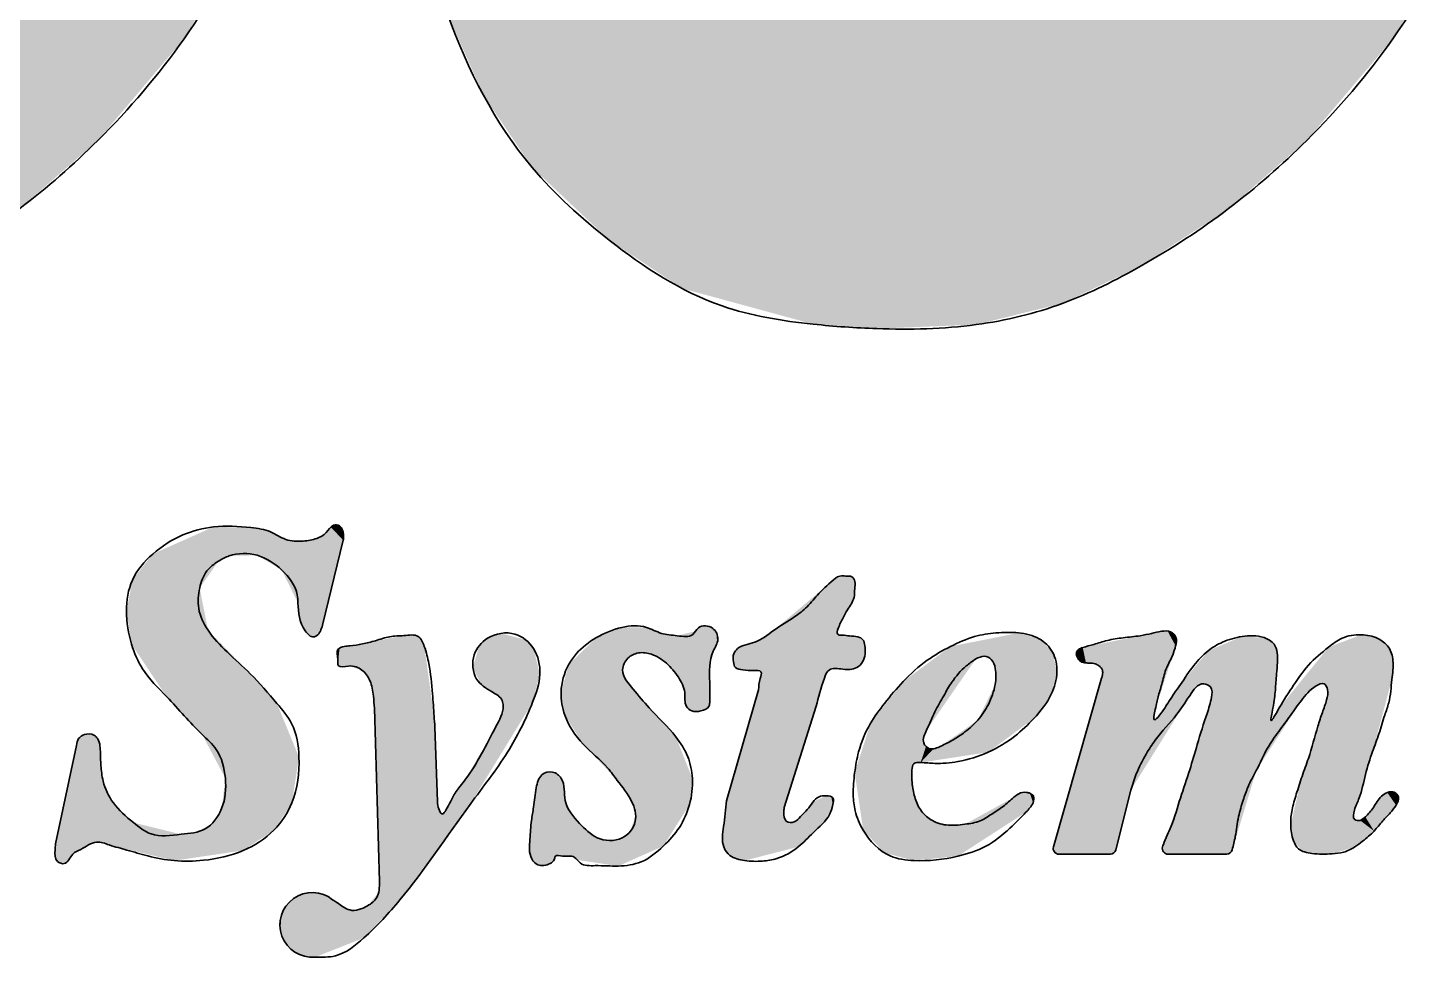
# Model space of a CAD drawing. Extents: x 23 to 587, y 4 to 413.
# Drawn here: x 479.05 to 484.87, y 39.15 to 43.08 of the extents above; entities that cross this region are included whole.
import ezdxf

# ---------------------------------------------------------------- set-up
doc = ezdxf.new("R2010")
doc.units = 0
doc.layers.get('0').update_dxf_attribs({"lineweight": 13})
doc.layers.add('6', color=7, linetype='Continuous', lineweight=13)

# ---------------------------------------------------------------- blocks, each defined once
blk = doc.blocks.new('BLOCK628')
at = {"color": 7, "lineweight": 5}
for points in [[(479.0886, 45.8196), (479.2311, 45.344), (479.2463, 47.6481), (479.3503, 42.6019)], [(479.2463, 47.6481), (479.3503, 42.6019), (479.509, 47.487), (479.7148, 43.0318)], [(479.509, 47.487), (479.7148, 43.0318), (479.726, 47.2942), (479.9964, 43.5043)], [(479.2311, 45.344), (479.2101, 44.8222), (479.3503, 42.6019), (479.0871, 44.3065)], [(479.3503, 42.6019), (479.0871, 44.3065), (479.0188, 42.3127), (478.8783, 43.9149)]]:
    blk.add_solid(points, dxfattribs=at)
blk = doc.blocks.new('BLOCK629')
at = {"color": 7, "lineweight": 5}
for points in [[(484.1985, 45.8196), (484.341, 45.344), (484.3562, 47.6481), (484.4602, 42.6019)], [(484.3562, 47.6481), (484.4602, 42.6019), (484.6189, 47.487), (484.8247, 43.0318)], [(484.6189, 47.487), (484.8247, 43.0318), (484.8359, 47.2942), (485.1063, 43.5043)], [(481.5006, 46.7468), (481.5117, 42.1808), (482.09, 47.3324)], [(481.5117, 42.1808), (481.8707, 44.7726), (482.09, 47.3324)], [(481.1674, 46.2802), (481.1858, 42.4878), (481.5006, 46.7468), (481.5117, 42.1808)], [(480.8794, 45.6832), (480.9798, 42.7935), (481.1674, 46.2802), (481.1858, 42.4878)], [(480.7437, 45.2181), (480.8297, 43.1333), (480.8794, 45.6832), (480.9798, 42.7935)], [(484.341, 45.344), (484.32, 44.8222), (484.4602, 42.6019), (484.197, 44.3065)], [(481.8204, 41.9761), (481.8614, 44.3018), (481.5117, 42.1808), (481.8707, 44.7726)], [(482.3734, 41.8254), (481.9022, 44.0704), (481.8204, 41.9761), (481.8614, 44.3018)], [(484.4602, 42.6019), (484.197, 44.3065), (484.1287, 42.3127), (483.9882, 43.9149)], [(482.2953, 43.4338), (482.0497, 43.7217), (482.3734, 41.8254), (481.9022, 44.0704)], [(484.1287, 42.3127), (483.9882, 43.9149), (483.7606, 42.0719), (483.6954, 43.5708)], [(483.7606, 42.0719), (483.6954, 43.5708), (483.4301, 41.914), (483.3906, 43.3273)], [(482.2953, 43.4338), (482.3734, 41.8254), (482.5513, 43.2767), (482.6432, 41.8066)], [(483.4301, 41.914), (483.3906, 43.3273), (483.2171, 43.2458)], [(482.5513, 43.2767), (482.6432, 41.8066), (482.8409, 43.2017), (483.0636, 41.8233)], [(482.8409, 43.2017), (483.0636, 41.8233), (483.2171, 43.2458), (483.4301, 41.914)]]:
    blk.add_solid(points, dxfattribs=at)
blk = doc.blocks.new('BLOCK646')
at = {"color": 7, "lineweight": 5}
for points in [[(480.3878, 40.9121), (480.3345, 40.9678), (480.3596, 40.9769), (480.3464, 40.9754)], [(480.3878, 40.9121), (480.3596, 40.9769), (480.3843, 40.9552), (480.3773, 40.9679)], [(479.5821, 40.8539), (479.8389, 40.9685), (479.6415, 40.2502), (479.7806, 40.7106)], [(479.86, 40.8237), (479.7806, 40.7106), (479.9975, 40.9656), (479.8389, 40.9685)], [(479.9975, 40.9656), (479.9051, 40.846), (479.86, 40.8237)], [(480.0804, 40.9474), (480.0238, 40.8484), (479.9975, 40.9656), (479.9051, 40.846)], [(480.1444, 40.9157), (480.1277, 40.7864), (480.0804, 40.9474), (480.0238, 40.8484)], [(480.2756, 40.9202), (480.2265, 40.5295), (480.2184, 40.9087)], [(480.2756, 40.9202), (480.2498, 40.5064), (480.2265, 40.5295), (480.2413, 40.5123)], [(480.2756, 40.9202), (480.2747, 40.5084), (480.2498, 40.5064), (480.2636, 40.5039)], [(480.2865, 40.5204), (480.2747, 40.5084), (480.3154, 40.9448), (480.2756, 40.9202)], [(480.2865, 40.5204), (480.3154, 40.9448), (480.2998, 40.5534)], [(480.3878, 40.9121), (480.2998, 40.5534), (480.3345, 40.9678), (480.3154, 40.9448)], [(480.2184, 40.9087), (480.1962, 40.6467), (480.1444, 40.9157), (480.1277, 40.7864)], [(480.2265, 40.5295), (480.2075, 40.5677), (480.2184, 40.9087), (480.1962, 40.6467)], [(479.4975, 40.7467), (479.5821, 40.8539), (479.4927, 40.4724), (479.6415, 40.2502)], [(479.4975, 40.7467), (479.4927, 40.4724), (479.4711, 40.613)], [(479.6415, 40.2502), (479.7806, 40.7106), (479.7907, 40.0916), (479.8158, 40.5317)], [(479.7907, 40.0916), (479.8158, 40.5317), (479.8892, 39.9062), (479.9945, 40.348)], [(479.965, 39.6012), (479.8734, 39.7781), (479.9945, 40.348), (479.8892, 39.9062)], [(479.965, 39.6012), (479.9945, 40.348), (480.0947, 39.6871)], [(480.1074, 40.2219), (480.0947, 39.6871), (479.9945, 40.348)], [(480.1074, 40.2219), (480.2003, 39.9958), (480.0947, 39.6871), (480.1705, 39.8022)], [(479.2596, 40.045), (479.193, 39.5469), (479.1717, 39.6292), (479.1797, 39.5546)], [(479.2596, 40.045), (479.2132, 39.5478), (479.193, 39.5469), (479.2076, 39.5457)], [(479.2596, 40.045), (479.2333, 39.5708), (479.2132, 39.5478), (479.2226, 39.5557)], [(479.2596, 40.045), (479.2779, 39.6056), (479.2333, 39.5708), (479.2546, 39.5937)], [(479.2596, 40.045), (479.2645, 40.0649), (479.2779, 39.6056), (479.2931, 40.0906)], [(479.2779, 39.6056), (479.2931, 40.0906), (479.3223, 39.6302), (479.3208, 40.093)], [(479.3223, 39.6302), (479.3208, 40.093), (479.3335, 40.0885)], [(479.3625, 39.6353), (479.3223, 39.6302), (479.3497, 40.0723), (479.3335, 40.0885)], [(479.3625, 39.6353), (479.3497, 40.0723), (479.3608, 40.0115), (479.3573, 40.0534)], [(479.3625, 39.6353), (479.3608, 40.0115), (479.3981, 39.6245), (479.3727, 39.8942)], [(479.3727, 39.8942), (479.4157, 39.8023), (479.3981, 39.6245), (479.5003, 39.7188)], [(479.965, 39.6012), (479.7723, 39.6802), (479.8734, 39.7781), (479.8325, 39.7148)], [(479.3981, 39.6245), (479.5003, 39.7188), (479.6728, 39.558), (479.7024, 39.6694)], [(479.965, 39.6012), (479.6728, 39.558), (479.7723, 39.6802), (479.7024, 39.6694)], [(479.1713, 39.5683), (479.1692, 39.5793), (479.1797, 39.5546), (479.1717, 39.6292)]]:
    blk.add_solid(points, dxfattribs=at)
blk = doc.blocks.new('BLOCK647')
at = {"color": 7, "lineweight": 5}
for points in [[(480.7853, 39.8085), (480.6441, 40.5094), (480.7155, 40.4946), (480.6869, 40.5113)], [(481.054, 40.5187), (481.0488, 40.2495), (480.9975, 40.4979), (481.0167, 40.2708)], [(481.054, 40.5187), (481.1577, 40.4919), (481.0488, 40.2495), (481.0637, 40.2117)], [(480.372, 40.4561), (480.3649, 40.3889), (480.3618, 40.4384), (480.3645, 40.4087)], [(480.372, 40.4561), (480.3697, 40.3796), (480.3649, 40.3889), (480.3661, 40.3839)], [(480.3772, 40.3775), (480.3697, 40.3796), (480.3921, 40.4634), (480.372, 40.4561)], [(480.3772, 40.3775), (480.3921, 40.4634), (480.3872, 40.3778)], [(480.4102, 40.3806), (480.3872, 40.3778), (480.4151, 40.466), (480.3921, 40.4634)], [(480.4102, 40.3806), (480.4151, 40.466), (480.4665, 40.3636)], [(480.6441, 40.5094), (480.4665, 40.3636), (480.4151, 40.466)], [(480.6441, 40.5094), (480.5148, 40.2539), (480.4665, 40.3636), (480.5004, 40.3186)], [(480.6441, 40.5094), (480.5405, 39.4704), (480.5148, 40.2539), (480.5196, 40.2024)], [(480.6269, 39.392), (480.5369, 39.4226), (480.6441, 40.5094), (480.5405, 39.4704)], [(480.6269, 39.392), (480.6441, 40.5094), (480.7926, 39.7728), (480.7853, 39.8085)], [(480.7853, 39.8085), (480.7155, 40.4946), (480.7715, 40.1688), (480.7301, 40.4634)], [(480.969, 40.3042), (480.9354, 40.3752), (480.9975, 40.4979), (480.963, 40.468)], [(480.969, 40.3042), (480.9975, 40.4979), (481.0167, 40.2708)], [(481.1881, 40.2273), (481.0592, 40.1813), (481.1577, 40.4919), (481.0637, 40.2117)], [(481.1881, 40.2273), (481.1577, 40.4919), (481.2186, 40.3465), (481.1916, 40.4544)], [(481.1881, 40.2273), (480.9239, 39.7959), (481.0592, 40.1813), (481.033, 40.1244)], [(480.7853, 39.8085), (480.7715, 40.1688), (480.7747, 40.1227)], [(480.9239, 39.7959), (480.821, 39.7708), (481.033, 40.1244), (480.9041, 39.9018)], [(480.6269, 39.392), (480.8081, 39.7558), (480.9239, 39.7959)], [(480.6269, 39.392), (480.7926, 39.7728), (480.8024, 39.7569), (480.7982, 39.7615)], [(480.6269, 39.392), (480.8024, 39.7569), (480.8081, 39.7558), (480.8046, 39.7557)], [(480.9239, 39.7959), (480.8081, 39.7558), (480.821, 39.7708), (480.8125, 39.7589)], [(480.2167, 39.4177), (480.2025, 39.1609), (480.1862, 39.4042), (480.1737, 39.1777)], [(480.2495, 39.4235), (480.2345, 39.1516), (480.2167, 39.4177), (480.2025, 39.1609)], [(480.2827, 39.4211), (480.2678, 39.1502), (480.2495, 39.4235), (480.2345, 39.1516)], [(480.4742, 39.2313), (480.2678, 39.1502), (480.3145, 39.4109), (480.2827, 39.4211)], [(480.4742, 39.2313), (480.3145, 39.4109), (480.3962, 39.3573), (480.3427, 39.3932)], [(480.6269, 39.392), (480.4742, 39.2313), (480.5369, 39.4226), (480.4904, 39.3673)], [(480.1394, 39.3575), (480.1323, 39.2293), (480.1258, 39.327), (480.1221, 39.261)], [(480.16, 39.3837), (480.1499, 39.2009), (480.1394, 39.3575), (480.1323, 39.2293)], [(480.1862, 39.4042), (480.1737, 39.1777), (480.16, 39.3837), (480.1499, 39.2009)], [(480.4742, 39.2313), (480.3962, 39.3573), (480.4904, 39.3673), (480.4401, 39.3486)], [(480.1258, 39.327), (480.1221, 39.261), (480.1199, 39.2943)]]:
    blk.add_solid(points, dxfattribs=at)
blk = doc.blocks.new('BLOCK648')
at = {"color": 7, "lineweight": 5}
for points in [[(481.4557, 40.4991), (481.5459, 39.8973), (481.5655, 40.5438)], [(481.575, 40.3908), (481.5655, 40.5438), (481.5684, 40.3647), (481.5459, 39.8973)], [(481.591, 40.4136), (481.6691, 40.5438), (481.575, 40.3908), (481.5655, 40.5438)], [(481.591, 40.4136), (481.6351, 40.4358), (481.6691, 40.5438), (481.6908, 40.4302)], [(481.6691, 40.5438), (481.6908, 40.4302), (481.7326, 40.5187), (481.7533, 40.3922)], [(481.7326, 40.5187), (481.7533, 40.3922), (481.7997, 40.5086), (481.804, 40.3332)], [(481.8766, 40.5281), (481.7997, 40.5086), (481.8257, 40.2915), (481.804, 40.3332)], [(481.8766, 40.5281), (481.8257, 40.2915), (481.8325, 40.2279), (481.8308, 40.2686)], [(481.8766, 40.5281), (481.8325, 40.2279), (481.8604, 40.191), (481.8385, 40.2096)], [(481.8766, 40.5281), (481.8604, 40.191), (481.8986, 40.191), (481.8724, 40.1882)], [(481.8766, 40.5281), (481.8986, 40.191), (481.8959, 40.5466)], [(481.9128, 40.5506), (481.8959, 40.5466), (481.918, 40.1971), (481.8986, 40.191)], [(481.9128, 40.5506), (481.918, 40.1971), (481.9491, 40.5399)], [(481.918, 40.1971), (481.9392, 40.4014), (481.9491, 40.5399), (481.9515, 40.4434)], [(481.9491, 40.5399), (481.9515, 40.4434), (481.9661, 40.519), (481.9672, 40.4764)], [(481.9661, 40.519), (481.9672, 40.4764), (481.9711, 40.4936)], [(481.3412, 40.3878), (481.4016, 40.0502), (481.4557, 40.4991), (481.5459, 39.8973)], [(481.9392, 40.4014), (481.918, 40.1971), (481.9261, 40.2018)], [(481.9366, 40.313), (481.9392, 40.4014), (481.9341, 40.2118), (481.9261, 40.2018)], [(481.308, 40.2696), (481.3242, 40.1727), (481.3412, 40.3878), (481.4016, 40.0502)], [(481.5684, 40.3647), (481.5459, 39.8973), (481.6067, 39.8082)], [(481.6067, 39.8082), (481.5748, 40.3358), (481.5684, 40.3647)], [(481.6067, 39.8082), (481.6234, 39.7522), (481.5748, 40.3358), (481.6131, 40.283)], [(481.7933, 40.0818), (481.6131, 40.283), (481.7405, 39.6196), (481.6234, 39.7522)], [(481.9366, 40.313), (481.9341, 40.2118), (481.9378, 40.2356), (481.9365, 40.2254)], [(481.7933, 40.0818), (481.7405, 39.6196), (481.8631, 39.9055), (481.8512, 39.7948)], [(481.2621, 39.5462), (481.2482, 39.9314), (481.2269, 39.5371), (481.2274, 39.9207)], [(481.2621, 39.5462), (481.2748, 39.5552), (481.2482, 39.9314), (481.2718, 39.9325)], [(481.2933, 39.9227), (481.2718, 39.9325), (481.282, 39.5718), (481.2748, 39.5552)], [(481.2033, 39.8664), (481.2269, 39.5371), (481.2154, 39.9054), (481.2274, 39.9207)], [(481.2933, 39.9227), (481.282, 39.5718), (481.2859, 39.5779), (481.2839, 39.576)], [(481.2859, 39.5779), (481.2914, 39.5798), (481.2933, 39.9227), (481.2984, 39.5798)], [(481.2933, 39.9227), (481.2984, 39.5798), (481.3092, 39.9055), (481.3146, 39.5777)], [(481.3092, 39.9055), (481.3146, 39.5777), (481.3196, 39.8761)], [(481.3257, 39.8116), (481.3196, 39.8761), (481.3499, 39.5769), (481.3146, 39.5777)], [(481.1764, 39.6489), (481.176, 39.5921), (481.2033, 39.8664), (481.1846, 39.5657)], [(481.1846, 39.5657), (481.2, 39.5467), (481.2033, 39.8664), (481.2269, 39.5371)], [(481.3257, 39.8116), (481.3499, 39.5769), (481.339, 39.7765)], [(481.3866, 39.7152), (481.339, 39.7765), (481.3766, 39.5611), (481.3499, 39.5769)], [(481.3866, 39.7152), (481.3766, 39.5611), (481.4611, 39.6552), (481.5501, 39.5353)], [(481.6234, 39.7522), (481.602, 39.6831), (481.7405, 39.6196), (481.5663, 39.6542)], [(481.5501, 39.5353), (481.5136, 39.6433), (481.4611, 39.6552)], [(481.7405, 39.6196), (481.5663, 39.6542), (481.5501, 39.5353), (481.5136, 39.6433)]]:
    blk.add_solid(points, dxfattribs=at)
blk = doc.blocks.new('BLOCK649')
at = {"color": 7, "lineweight": 5}
for points in [[(482.2065, 40.5306), (482.4678, 40.7514), (482.2502, 39.7625), (482.2519, 39.7824)], [(482.4678, 40.7514), (482.387, 40.2103), (482.2519, 39.7824)], [(482.4678, 40.7514), (482.433, 40.3548), (482.387, 40.2103), (482.4212, 40.3295)], [(482.4678, 40.7514), (482.4756, 40.5211), (482.433, 40.3548), (482.4579, 40.3697)], [(482.4678, 40.7514), (482.5107, 40.761), (482.4756, 40.5211), (482.4761, 40.5269)], [(482.4761, 40.5269), (482.5107, 40.761), (482.4798, 40.5397)], [(482.4798, 40.5397), (482.5107, 40.761), (482.519, 40.6184), (482.5294, 40.7606)], [(482.519, 40.6184), (482.5294, 40.7606), (482.54, 40.6525), (482.5435, 40.7529)], [(482.54, 40.6525), (482.5435, 40.7529), (482.5497, 40.7084), (482.5507, 40.7376)], [(482.5497, 40.7084), (482.5507, 40.7376), (482.5515, 40.7278)], [(482.2065, 40.5306), (482.1459, 40.3605), (482.1269, 40.4815), (482.1386, 40.3614)], [(482.2065, 40.5306), (482.1543, 40.3543), (482.1459, 40.3605), (482.1514, 40.3583)], [(482.2065, 40.5306), (482.2502, 39.7625), (482.1543, 40.3543), (482.1548, 40.3488)], [(482.4991, 40.3672), (482.4579, 40.3697), (482.4767, 40.5164), (482.4756, 40.5211)], [(482.4991, 40.3672), (482.4767, 40.5164), (482.4827, 40.5122), (482.4779, 40.5146)], [(482.4827, 40.5122), (482.4963, 40.511), (482.4991, 40.3672), (482.5281, 40.5079)], [(482.0544, 40.4541), (482.041, 40.3807), (482.0358, 40.4215), (482.0368, 40.3978)], [(482.0544, 40.4541), (482.0768, 40.3645), (482.041, 40.3807), (482.0541, 40.3686)], [(482.0544, 40.4541), (482.0766, 40.4667), (482.0768, 40.3645), (482.1269, 40.4815)], [(482.0768, 40.3645), (482.1269, 40.4815), (482.1221, 40.3612), (482.1386, 40.3614)], [(482.4991, 40.3672), (482.5281, 40.5079), (482.5398, 40.3679), (482.563, 40.5037)], [(482.5398, 40.3679), (482.563, 40.5037), (482.5578, 40.3743), (482.583, 40.3983)], [(482.563, 40.5037), (482.5786, 40.4971), (482.583, 40.3983), (482.5887, 40.4844)], [(482.583, 40.3983), (482.5887, 40.4844), (482.5914, 40.4193), (482.5923, 40.4668)], [(482.2536, 39.735), (482.1497, 40.3275), (482.2502, 39.7625), (482.1548, 40.3488)], [(481.9961, 39.6158), (482.0071, 39.8113), (482.0222, 39.58), (482.1432, 40.2801)], [(482.0222, 39.58), (482.1432, 40.2801), (482.041, 39.5691), (482.0841, 39.5584)], [(482.2536, 39.735), (482.0841, 39.5584), (482.1497, 40.3275), (482.1432, 40.2801)], [(482.3206, 39.7449), (482.3723, 39.8056), (482.4243, 39.7258), (482.4283, 39.8325)], [(482.4243, 39.7258), (482.4283, 39.8325), (482.4569, 39.7947), (482.4504, 39.8285)], [(482.4569, 39.7947), (482.4504, 39.8285), (482.46, 39.8149)], [(481.9905, 39.6436), (481.9954, 39.7023), (481.9961, 39.6158), (482.0071, 39.8113)], [(482.3108, 39.6165), (482.0841, 39.5584), (482.2703, 39.7204), (482.2536, 39.735)], [(482.3108, 39.6165), (482.2703, 39.7204), (482.304, 39.7278), (482.2938, 39.7218)], [(482.3108, 39.6165), (482.304, 39.7278), (482.4243, 39.7258), (482.3206, 39.7449)]]:
    blk.add_solid(points, dxfattribs=at)
blk = doc.blocks.new('BLOCK650')
at = {"color": 7, "lineweight": 5}
for points in [[(483.2424, 40.5205), (483.0614, 40.4108), (482.9545, 40.4632)], [(483.2424, 40.5205), (483.1131, 40.4177), (483.0614, 40.4108), (483.0853, 40.4204)], [(483.2424, 40.5205), (483.1439, 40.3707), (483.1131, 40.4177), (483.1349, 40.3974)], [(483.1439, 40.3707), (483.2424, 40.5205), (483.3066, 40.1591), (483.3289, 40.496)], [(482.9545, 40.4632), (482.7947, 39.9604), (482.7549, 40.3152), (482.7913, 39.9404)], [(482.8398, 40.0736), (482.8072, 39.9715), (482.9545, 40.4632), (482.7947, 39.9604)], [(482.8531, 40.1093), (482.8398, 40.0736), (483.0614, 40.4108), (482.9545, 40.4632)], [(483.3066, 40.1591), (483.3289, 40.496), (483.3806, 40.2611), (483.3857, 40.4392)], [(483.3806, 40.2611), (483.3857, 40.4392), (483.4044, 40.3552)], [(483.1136, 40.0163), (483.1431, 40.3024), (483.3066, 40.1591), (483.1439, 40.3707)], [(482.6747, 39.5912), (482.5855, 39.6874), (482.7549, 40.3152), (482.6175, 40.1404)], [(482.6747, 39.5912), (482.7549, 40.3152), (482.799, 39.5586)], [(482.7549, 40.3152), (482.7913, 39.9404), (482.799, 39.5586), (482.803, 39.8274)], [(482.9137, 40.0422), (483.07, 40.1523), (483.1136, 40.0163), (483.1431, 40.3024)], [(482.6175, 40.1404), (482.5855, 39.6874), (482.5493, 39.9299)], [(482.8412, 40.0562), (482.8279, 39.9726), (482.8398, 40.0736), (482.8072, 39.9715)], [(482.8511, 40.0409), (482.8279, 39.9726), (482.8412, 40.0562)], [(482.8279, 39.9726), (482.882, 40.0304), (483.1136, 40.0163), (482.9137, 40.0422)], [(482.8511, 40.0409), (482.8664, 40.0313), (482.8279, 39.9726), (482.882, 40.0304)], [(482.799, 39.5586), (482.803, 39.8274), (482.8274, 39.7736)], [(483.2735, 39.7632), (482.9858, 39.5771), (483.2227, 39.8259), (483.015, 39.7119)], [(483.2735, 39.7632), (483.2227, 39.8259), (483.2757, 39.8468), (483.243, 39.8407)], [(483.3032, 39.8027), (483.2735, 39.7632), (483.2902, 39.8435), (483.2757, 39.8468)], [(483.3032, 39.8027), (483.2902, 39.8435), (483.3071, 39.8225), (483.3009, 39.8359)], [(482.9858, 39.5771), (482.799, 39.5586), (482.8704, 39.7316), (482.8274, 39.7736)], [(482.9858, 39.5771), (482.8704, 39.7316), (483.015, 39.7119), (482.9362, 39.7088)]]:
    blk.add_solid(points, dxfattribs=at)
blk = doc.blocks.new('BLOCK651')
at = {"color": 7, "lineweight": 5}
for points in [[(483.8039, 40.5186), (483.5271, 40.3936), (483.5133, 40.4588)], [(483.8039, 40.5186), (483.5818, 40.3816), (483.5271, 40.3936), (483.5659, 40.3895)], [(483.8039, 40.5186), (483.5976, 40.3562), (483.5818, 40.3816), (483.593, 40.37)], [(483.6301, 39.5854), (483.5966, 40.3424), (483.8039, 40.5186), (483.5976, 40.3562)], [(483.6301, 39.5854), (483.8039, 40.5186), (483.6321, 39.5855)], [(483.8039, 40.5186), (483.6341, 39.5858), (483.6321, 39.5855)], [(483.8039, 40.5186), (483.638, 39.5868), (483.6341, 39.5858), (483.6361, 39.5862)], [(483.8039, 40.5186), (483.6417, 39.5884), (483.638, 39.5868), (483.6399, 39.5875)], [(483.8039, 40.5186), (483.645, 39.5906), (483.6417, 39.5884), (483.6434, 39.5894)], [(483.8039, 40.5186), (483.648, 39.5933), (483.645, 39.5906), (483.6465, 39.5919)], [(483.8039, 40.5186), (483.6504, 39.5965), (483.648, 39.5933), (483.6493, 39.5949)], [(483.8039, 40.5186), (483.6523, 39.6), (483.6504, 39.5965), (483.6515, 39.5982)], [(483.8039, 40.5186), (483.6536, 39.6038), (483.6523, 39.6), (483.653, 39.6019)], [(483.7165, 39.8562), (483.6536, 39.6038), (483.8141, 40.1601), (483.8039, 40.5186)], [(483.8149, 40.1709), (483.8141, 40.1601), (483.846, 40.5273), (483.8039, 40.5186)], [(483.8149, 40.1709), (483.846, 40.5273), (483.8199, 40.1974)], [(483.9061, 40.4656), (483.8199, 40.1974), (483.8721, 40.5282), (483.846, 40.5273)], [(483.9061, 40.4656), (483.8721, 40.5282), (483.9096, 40.4898), (483.8985, 40.5152)], [(484.5529, 40.4603), (484.6905, 40.5126), (484.5482, 40.2808), (484.5678, 39.5868)], [(484.6905, 40.5126), (484.6575, 39.751), (484.5678, 39.5868), (484.6578, 39.7417)], [(484.6821, 39.8231), (484.6616, 39.7712), (484.6905, 40.5126), (484.6575, 39.751)], [(484.7086, 39.9228), (484.6821, 39.8231), (484.7604, 40.4971), (484.6905, 40.5126)], [(483.4892, 40.4207), (483.4952, 40.4502), (483.4984, 40.4053), (483.5133, 40.4588)], [(483.4984, 40.4053), (483.5133, 40.4588), (483.5117, 40.3964), (483.5271, 40.3936)], [(484.0436, 40.445), (484.1872, 40.5053), (484.0408, 40.3017), (484.0591, 40.2793)], [(484.1219, 39.5854), (484.0591, 40.2793), (484.1239, 39.5855), (484.1872, 40.5053)], [(484.1872, 40.5053), (484.1259, 39.5858), (484.1239, 39.5855)], [(484.1872, 40.5053), (484.1297, 39.5867), (484.1259, 39.5858), (484.1278, 39.5862)], [(484.1872, 40.5053), (484.1334, 39.5883), (484.1297, 39.5867), (484.1316, 39.5875)], [(484.1872, 40.5053), (484.1367, 39.5905), (484.1334, 39.5883), (484.1351, 39.5893)], [(484.1872, 40.5053), (484.1396, 39.5931), (484.1367, 39.5905), (484.1382, 39.5917)], [(484.1872, 40.5053), (484.1421, 39.5963), (484.1396, 39.5931), (484.1409, 39.5946)], [(484.1872, 40.5053), (484.144, 39.5997), (484.1421, 39.5963), (484.1431, 39.598)], [(484.1872, 40.5053), (484.1454, 39.6035), (484.144, 39.5997), (484.1447, 39.6016)], [(484.2472, 39.9392), (484.1454, 39.6035), (484.2797, 40.5004), (484.1872, 40.5053)], [(484.2472, 39.9392), (484.2797, 40.5004), (484.3093, 40.151), (484.3089, 40.1524)], [(484.3089, 40.1524), (484.2797, 40.5004), (484.3094, 40.1605), (484.3106, 40.4843)], [(484.3176, 40.203), (484.3094, 40.1605), (484.3331, 40.4493), (484.3106, 40.4843)], [(484.5529, 40.4603), (484.4377, 40.2352), (484.3441, 40.2036)], [(484.5529, 40.4603), (484.5156, 40.3047), (484.4377, 40.2352), (484.5, 40.2964)], [(484.5529, 40.4603), (484.5334, 40.306), (484.5156, 40.3047), (484.5232, 40.3069)], [(484.5529, 40.4603), (484.5482, 40.2808), (484.5334, 40.306), (484.5402, 40.3002)], [(484.7086, 39.9228), (484.7604, 40.4971), (484.7388, 40.0193)], [(484.8202, 40.3233), (484.7388, 40.0193), (484.8054, 40.4606), (484.7604, 40.4971)], [(484.8202, 40.3233), (484.8054, 40.4606), (484.8248, 40.404)], [(483.4862, 40.4313), (483.4882, 40.4417), (483.4892, 40.4207), (483.4952, 40.4502)], [(484.0436, 40.445), (483.9655, 40.2552), (483.926, 40.3019)], [(484.0436, 40.445), (484.0017, 40.2986), (483.9655, 40.2552), (483.9884, 40.2866)], [(484.0436, 40.445), (484.0408, 40.3017), (484.0017, 40.2986), (484.0251, 40.3057)], [(484.3176, 40.203), (484.3331, 40.4493), (484.3363, 40.3948)], [(483.6301, 39.5854), (483.4128, 39.5854), (483.5966, 40.3424), (483.5934, 40.3288)], [(483.5934, 40.3288), (483.3907, 39.5999), (483.3895, 39.6164), (483.3897, 39.6025)], [(483.5934, 40.3288), (483.3935, 39.5951), (483.3907, 39.5999), (483.3919, 39.5974)], [(483.5934, 40.3288), (483.3973, 39.591), (483.3935, 39.5951), (483.3953, 39.593)], [(483.5934, 40.3288), (483.402, 39.588), (483.3973, 39.591), (483.3996, 39.5894)], [(483.5934, 40.3288), (483.4073, 39.5861), (483.402, 39.588), (483.4046, 39.5869)], [(483.5934, 40.3288), (483.4128, 39.5854), (483.4073, 39.5861), (483.4101, 39.5856)], [(483.9655, 40.2552), (483.8352, 40.1694), (483.926, 40.3019)], [(484.1219, 39.5854), (484.0389, 40.1806), (484.0591, 40.2793), (484.0579, 40.2487)], [(484.5678, 39.5868), (484.5445, 40.2378), (484.5482, 40.2808)], [(483.7165, 39.8562), (483.8223, 40.1559), (483.9655, 40.2552), (483.8352, 40.1694)], [(484.4377, 40.2352), (484.2472, 39.9392), (484.3128, 40.152), (484.3104, 40.1503)], [(484.4377, 40.2352), (484.3128, 40.152), (484.3441, 40.2036), (484.317, 40.1573)], [(484.5678, 39.5868), (484.4823, 39.5888), (484.5445, 40.2378), (484.5262, 40.184)], [(484.1219, 39.5854), (483.874, 39.5854), (484.0389, 40.1806), (483.9263, 39.8225)], [(484.4419, 39.5982), (484.4044, 39.6421), (484.5262, 40.184), (484.4403, 39.9142)], [(484.4419, 39.5982), (484.5262, 40.184), (484.4823, 39.5888)], [(483.7165, 39.8562), (483.8141, 40.1601), (483.8155, 40.1539), (483.8147, 40.1553)], [(483.8174, 40.1532), (483.8188, 40.1536), (483.7165, 39.8562), (483.8223, 40.1559)], [(483.7165, 39.8562), (483.8155, 40.1539), (483.8174, 40.1532), (483.8164, 40.1533)], [(484.2472, 39.9392), (484.3093, 40.151), (484.3104, 40.1503)], [(484.4403, 39.9142), (484.4044, 39.6421), (484.3925, 39.7098)], [(483.9263, 39.8225), (483.8517, 39.6002), (483.8508, 39.6168)], [(483.9263, 39.8225), (483.8545, 39.5953), (483.8517, 39.6002), (483.853, 39.5976)], [(483.9263, 39.8225), (483.8584, 39.5912), (483.8545, 39.5953), (483.8563, 39.5931)], [(483.9263, 39.8225), (483.8631, 39.588), (483.8584, 39.5912), (483.8606, 39.5895)], [(483.9263, 39.8225), (483.8684, 39.5861), (483.8631, 39.588), (483.8657, 39.5869)], [(483.9263, 39.8225), (483.874, 39.5854), (483.8684, 39.5861), (483.8712, 39.5856)], [(484.7081, 39.7429), (484.7419, 39.7827), (484.745, 39.6833), (484.7756, 39.8303)], [(484.745, 39.6833), (484.7756, 39.8303), (484.8378, 39.7923), (484.801, 39.846)], [(484.801, 39.846), (484.8209, 39.8494), (484.8378, 39.7923), (484.8414, 39.8392)], [(484.8378, 39.7923), (484.8414, 39.8392), (484.8481, 39.8156), (484.8478, 39.8275)], [(484.5678, 39.5868), (484.6578, 39.7417), (484.6636, 39.616), (484.6607, 39.7342)], [(484.6636, 39.616), (484.6607, 39.7342), (484.6699, 39.7284)], [(484.745, 39.6833), (484.6636, 39.616), (484.6857, 39.7284), (484.6699, 39.7284)], [(484.745, 39.6833), (484.6857, 39.7284), (484.7081, 39.7429), (484.6941, 39.7318)], [(483.389, 39.6053), (483.3886, 39.608), (483.3895, 39.6164), (483.3889, 39.6136)], [(483.3889, 39.6136), (483.3886, 39.608), (483.3886, 39.6108)], [(483.389, 39.6053), (483.3895, 39.6164), (483.3897, 39.6025)], [(483.8498, 39.6084), (483.8498, 39.6112), (483.8501, 39.6056), (483.8502, 39.614)], [(483.8507, 39.6028), (483.8501, 39.6056), (483.8508, 39.6168), (483.8502, 39.614)], [(483.8507, 39.6028), (483.8508, 39.6168), (483.8517, 39.6002)]]:
    blk.add_solid(points, dxfattribs=at)

msp = doc.modelspace()

# ---------------------------------------------------------------- linework, layer by layer
at = {"layer": '6', "color": 7, "lineweight": 35, "ltscale": 0.009233}
msp.add_line((480.2998, 40.5534), (480.3878, 40.9121), dxfattribs=at)
at = {"layer": '6', "color": 7, "lineweight": 35, "ltscale": 0.012203}
msp.add_line((482.1432, 40.2801), (482.0071, 39.8113), dxfattribs=at)
at = {"layer": '6', "color": 7, "lineweight": 35, "ltscale": 0.018525}
msp.add_line((483.5934, 40.3288), (483.3895, 39.6164), dxfattribs=at)
at = {"layer": '6', "color": 7, "lineweight": 35, "ltscale": 0.018307}
msp.add_line((480.5196, 40.2024), (480.5405, 39.4704), dxfattribs=at)
at = {"layer": '6', "color": 7, "lineweight": 35, "ltscale": 0.011218}
msp.add_line((482.387, 40.2103), (482.2519, 39.7824), dxfattribs=at)
at = {"layer": '6', "color": 7, "lineweight": 35, "ltscale": 0.007857}
msp.add_line((480.7748, 40.1226), (480.7853, 39.8085), dxfattribs=at)
at = {"layer": '6', "color": 7, "lineweight": 35, "ltscale": 0.010626}
msp.add_line((479.1716, 39.6292), (479.2596, 40.045), dxfattribs=at)
at = {"layer": '6', "color": 7, "lineweight": 35, "ltscale": 0.006503}
msp.add_line((483.7165, 39.8562), (483.6536, 39.6038), dxfattribs=at)
at = {"layer": '6', "color": 7, "lineweight": 35, "ltscale": 0.005431}
msp.add_line((483.4128, 39.5854), (483.6301, 39.5854), dxfattribs=at)
at = {"layer": '6', "color": 7, "lineweight": 35, "ltscale": 0.006198}
msp.add_line((483.874, 39.5854), (484.1219, 39.5854), dxfattribs=at)
at = {"layer": '6', "color": 7, "lineweight": 35}
for centre, radius, start, end in [((483.4128, 39.6097), 0.0242, 164.03039, 270), ((483.6301, 39.6097), 0.0242, 270, 346.01543), ((483.874, 39.6097), 0.0242, 162.99694, 270), ((484.1219, 39.6097), 0.0242, 270, 345.12433), ((480.2567, 39.2867), 0.1369, 51.05759, 274.67459)]:
    msp.add_arc(centre, radius, start, end, dxfattribs=at)
for points, knots in [([(478.0893, 47.8167), (477.9158, 47.7797), (477.5156, 47.6944), (476.9225, 47.3264), (476.4325, 46.8236), (476.0267, 46.2644), (475.704, 45.5983), (475.5606, 44.9156), (475.5128, 44.291), (475.5551, 43.7483), (475.6906, 43.1194), (475.9881, 42.5388), (476.4204, 42.1501), (476.8174, 41.8893), (477.2232, 41.8248), (477.5828, 41.8), (477.941, 41.8068), (478.3219, 41.8994), (478.6763, 42.0781), (479.0257, 42.3045), (479.3882, 42.6231), (479.7265, 43.0184), (480.0199, 43.5279), (480.288, 44.1269), (480.4232, 44.8306), (480.4478, 45.5337), (480.3849, 46.1917), (480.1354, 46.7862), (479.7679, 47.2917), (479.349, 47.6244), (478.9254, 47.7706), (478.5277, 47.8322), (478.2368, 47.8219), (478.0893, 47.8167)], [0, 0, 0, 0, 2.183735, 5.035582, 8.461905, 10.826463, 13.559634, 17.552544, 19.368535, 21.29885, 24.261949, 27.302126, 29.148446, 31.424898, 33.043708, 34.159085, 35.894158, 37.450985, 38.961599, 40.783559, 42.589721, 44.914372, 47.182552, 49.843664, 52.998076, 55.968098, 58.542149, 61.101774, 63.838328, 66.217107, 67.56891, 69.341288, 71.163761, 71.163761, 71.163761, 71.163761]), ([(483.1992, 47.8167), (483.0257, 47.7797), (482.6255, 47.6944), (482.0324, 47.3264), (481.5424, 46.8236), (481.1366, 46.2644), (480.8139, 45.5983), (480.6705, 44.9156), (480.6227, 44.291), (480.665, 43.7483), (480.8005, 43.1194), (481.098, 42.5388), (481.5303, 42.1501), (481.9273, 41.8893), (482.3331, 41.8248), (482.6927, 41.8), (483.0509, 41.8068), (483.4318, 41.8994), (483.7862, 42.0781), (484.1356, 42.3045), (484.4981, 42.6231), (484.8364, 43.0184), (485.1298, 43.5279), (485.3979, 44.1269), (485.5331, 44.8306), (485.5577, 45.5337), (485.4948, 46.1917), (485.2453, 46.7862), (484.8778, 47.2917), (484.4589, 47.6244), (484.0353, 47.7706), (483.6376, 47.8322), (483.3467, 47.8219), (483.1992, 47.8167)], [0, 0, 0, 0, 2.183735, 5.035582, 8.461905, 10.826463, 13.559634, 17.552544, 19.368535, 21.29885, 24.261949, 27.302126, 29.148446, 31.424898, 33.043708, 34.159085, 35.894158, 37.450985, 38.961599, 40.783559, 42.589721, 44.914372, 47.182552, 49.843664, 52.998076, 55.968098, 58.542149, 61.101774, 63.838328, 66.217107, 67.56891, 69.341288, 71.163761, 71.163761, 71.163761, 71.163761]), ([(479.2596, 40.045), (479.2615, 40.0553), (479.2653, 40.0757), (479.2955, 40.0952), (479.3304, 40.0952), (479.3606, 40.0629), (479.3604, 40.0144), (479.3626, 39.9555), (479.3711, 39.8822), (479.4133, 39.7925), (479.4913, 39.7254), (479.5828, 39.6526), (479.6945, 39.6701), (479.8122, 39.679), (479.8875, 39.7818), (479.8961, 39.9054), (479.867, 40.0231), (479.7562, 40.12), (479.6586, 40.2371), (479.5397, 40.3517), (479.4849, 40.4804), (479.4639, 40.6092), (479.4853, 40.7512), (479.5807, 40.8624), (479.7014, 40.9388), (479.8469, 40.9772), (479.9726, 40.9699), (480.0785, 40.9552), (480.1428, 40.9084), (480.2136, 40.9061), (480.2726, 40.9162), (480.3178, 40.9399), (480.337, 40.9795), (480.3735, 40.9768), (480.3878, 40.9512), (480.3902, 40.9294), (480.3882, 40.915), (480.3878, 40.9121)], [0, 0, 0, 0, 0.123936, 0.24592, 0.412677, 0.507211, 0.762078, 0.971555, 1.248763, 1.667554, 2.157513, 2.523434, 3.049167, 3.477486, 3.932307, 4.464819, 4.990699, 5.351601, 6.249617, 6.895334, 7.363972, 7.950507, 8.500076, 9.075411, 9.698834, 10.248764, 10.903072, 11.252829, 11.547472, 11.853959, 12.094642, 12.287803, 12.467356, 12.57416, 12.661709, 12.804919, 12.841179, 12.841179, 12.841179, 12.841179]), ([(480.2998, 40.5534), (480.2945, 40.5357), (480.288, 40.5138), (480.2528, 40.4979), (480.2013, 40.5527), (480.1976, 40.6175), (480.1929, 40.7115), (480.1326, 40.7919), (480.0292, 40.8594), (479.9243, 40.859), (479.8557, 40.8227), (479.8025, 40.7833), (479.7766, 40.7083), (479.7688, 40.6183), (479.8154, 40.5217), (479.898, 40.4359), (480.0055, 40.3425), (480.0928, 40.2387), (480.1856, 40.1307), (480.2084, 39.9781), (480.1899, 39.816), (480.0979, 39.6752), (479.9628, 39.5899), (479.8135, 39.5566), (479.6758, 39.5536), (479.5678, 39.5742), (479.4771, 39.6024), (479.4065, 39.6202), (479.3374, 39.6476), (479.2892, 39.6079), (479.2367, 39.589), (479.2204, 39.5366), (479.1672, 39.5543), (479.1685, 39.596), (479.1708, 39.6206), (479.1716, 39.6292)], [0, 0, 0, 0, 0.212383, 0.261996, 0.447849, 0.946895, 1.089431, 1.600156, 2.099005, 2.58888, 2.796358, 3.058355, 3.382223, 3.740155, 4.153311, 4.655909, 5.211589, 5.909583, 6.34161, 6.939054, 7.746761, 8.314996, 8.956665, 9.67196, 10.182626, 10.650689, 11.027392, 11.349521, 11.574116, 11.878863, 12.039251, 12.263216, 12.384238, 12.587073, 12.696994, 12.696994, 12.696994, 12.696994]), ([(482.4678, 40.7514), (482.4437, 40.7307), (482.4005, 40.6936), (482.3522, 40.6305), (482.2857, 40.58), (482.2089, 40.5358), (482.1362, 40.4751), (482.0647, 40.4701), (482.0338, 40.431), (482.0356, 40.4016), (482.0423, 40.3675), (482.0836, 40.3642), (482.1131, 40.3596), (482.1623, 40.3638), (482.1453, 40.3185), (482.144, 40.2948), (482.1432, 40.2801)], [0, 0, 0, 0, 0.392093, 0.702132, 0.975915, 1.417444, 1.803081, 2.122725, 2.233396, 2.376927, 2.481084, 2.616567, 2.804057, 2.933731, 3.053829, 3.251311, 3.251311, 3.251311, 3.251311]), ([(482.4678, 40.7514), (482.4742, 40.7554), (482.4874, 40.7638), (482.5116, 40.7595), (482.539, 40.7636), (482.5546, 40.7357), (482.5478, 40.7058), (482.551, 40.6622), (482.521, 40.6251), (482.4988, 40.5802), (482.4827, 40.5519), (482.4709, 40.5111), (482.5026, 40.5114), (482.5285, 40.507), (482.5595, 40.5068), (482.5884, 40.4939), (482.5952, 40.4516), (482.5949, 40.4056), (482.5525, 40.3651), (482.5011, 40.3648), (482.4398, 40.377), (482.4088, 40.2998), (482.3964, 40.2489), (482.387, 40.2103)], [0, 0, 0, 0, 0.089997, 0.186341, 0.297391, 0.397575, 0.518017, 0.674966, 0.918218, 1.077959, 1.281122, 1.384826, 1.462039, 1.593881, 1.738836, 1.840466, 1.948268, 2.233454, 2.376678, 2.620354, 2.859074, 3.022938, 3.534352, 3.534352, 3.534352, 3.534352]), ([(480.2678, 39.1502), (480.2973, 39.1496), (480.3752, 39.148), (480.4991, 39.2481), (480.692, 39.4566), (480.8742, 39.7375), (481.0826, 40.0023), (481.1774, 40.1902), (481.2291, 40.3409), (481.2048, 40.4571), (481.1124, 40.5328), (480.9984, 40.5133), (480.9267, 40.4297), (480.9367, 40.3212), (481.0061, 40.2755), (481.0598, 40.2475), (481.068, 40.1875), (481.0037, 40.0743), (480.9468, 39.9499), (480.8544, 39.841), (480.8358, 39.793), (480.8012, 39.7402), (480.7865, 39.7873), (480.7855, 39.8057), (480.7853, 39.8085)], [0, 0, 0, 0, 0.357293, 0.941374, 1.855577, 3.922924, 5.043216, 6.015508, 6.522752, 6.981266, 7.390389, 7.873074, 8.242903, 8.668376, 9.019835, 9.249086, 9.347589, 9.729145, 10.789701, 11.091033, 11.431361, 11.512737, 11.71482, 11.752057, 11.752057, 11.752057, 11.752057]), ([(480.5196, 40.2024), (480.5181, 40.2195), (480.5148, 40.2586), (480.5068, 40.317), (480.4686, 40.369), (480.4203, 40.3874), (480.3608, 40.3697), (480.3674, 40.4148), (480.3544, 40.4511), (480.3904, 40.4646), (480.4249, 40.4661), (480.4696, 40.4735), (480.5255, 40.487), (480.5832, 40.5082), (480.6423, 40.5073), (480.7083, 40.5188), (480.7352, 40.4533), (480.7546, 40.3749), (480.7649, 40.2741), (480.7704, 40.1848), (480.7737, 40.138), (480.7748, 40.1226)], [0, 0, 0, 0, 0.21345, 0.486577, 0.719301, 0.961366, 1.139277, 1.250219, 1.419905, 1.544191, 1.639688, 1.862134, 2.09467, 2.356403, 2.603683, 2.854039, 3.056465, 3.366504, 3.89745, 4.286849, 4.477476, 4.477476, 4.477476, 4.477476]), ([(481.9378, 40.2356), (481.9375, 40.2613), (481.9368, 40.3304), (481.9321, 40.4216), (481.9805, 40.4909), (481.9545, 40.5509), (481.888, 40.5561), (481.8643, 40.4981), (481.7962, 40.5107), (481.7318, 40.5132), (481.6598, 40.5554), (481.5582, 40.5487), (481.4575, 40.5054), (481.3814, 40.4482), (481.3265, 40.3705), (481.2996, 40.2778), (481.3219, 40.1551), (481.396, 40.0441), (481.4917, 39.9722), (481.5536, 39.8853), (481.6088, 39.8196), (481.6366, 39.7206), (481.568, 39.6359), (481.4567, 39.6432), (481.382, 39.7183), (481.3113, 39.7999), (481.3294, 39.8959), (481.2737, 39.9403), (481.2166, 39.9243), (481.1996, 39.8573), (481.1944, 39.7933), (481.1806, 39.7207), (481.1771, 39.6487), (481.1698, 39.578), (481.2122, 39.5308), (481.2542, 39.5396), (481.2803, 39.5573), (481.2823, 39.5849), (481.324, 39.5726), (481.3631, 39.5837), (481.393, 39.534), (481.4664, 39.5393), (481.5493, 39.5314), (481.6564, 39.5464), (481.7402, 39.6157), (481.8132, 39.6956), (481.8571, 39.7954), (481.8687, 39.8998), (481.8488, 40.0012), (481.7835, 40.1033), (481.6906, 40.1874), (481.6186, 40.2784), (481.5535, 40.3501), (481.586, 40.4175), (481.6366, 40.4413), (481.6982, 40.4329), (481.7572, 40.3937), (481.8044, 40.3371), (481.8381, 40.2742), (481.8263, 40.2158), (481.8625, 40.1852), (481.8986, 40.1894), (481.9348, 40.2014), (481.9362, 40.2244), (481.9373, 40.2323), (481.9378, 40.2356)], [0, 0, 0, 0, 0.319102, 0.860444, 1.082633, 1.293824, 1.543115, 1.694445, 1.965377, 2.245172, 2.526905, 2.953934, 3.442912, 3.877839, 4.107547, 4.61364, 5.018962, 5.616429, 6.214525, 6.485091, 6.930027, 7.283666, 7.650915, 8.084618, 8.479042, 8.949472, 9.34253, 9.532594, 9.721852, 9.96689, 10.307059, 10.54286, 10.870917, 11.215829, 11.363647, 11.579222, 11.673682, 11.736248, 11.863054, 12.067858, 12.212382, 12.478277, 12.879975, 13.288603, 13.759173, 14.188856, 14.622806, 15.082115, 15.469813, 15.874942, 16.560952, 16.989054, 17.373128, 17.595191, 17.798627, 18.02957, 18.331106, 18.652134, 18.940553, 19.185964, 19.304297, 19.462114, 19.631897, 19.688712, 19.731337, 19.731337, 19.731337, 19.731337]), ([(483.2902, 39.8435), (483.296, 39.8399), (483.3105, 39.831), (483.3034, 39.7927), (483.2625, 39.7527), (483.1998, 39.6864), (483.1078, 39.6128), (482.966, 39.5673), (482.8289, 39.552), (482.6766, 39.5716), (482.5916, 39.6645), (482.549, 39.761), (482.5405, 39.8449), (482.5478, 39.9287), (482.5657, 40.031), (482.607, 40.1322), (482.6781, 40.2276), (482.7558, 40.3203), (482.848, 40.4046), (482.9525, 40.4641), (483.0491, 40.508), (483.148, 40.5227), (483.2403, 40.5244), (483.3296, 40.5049), (483.3945, 40.4415), (483.4114, 40.3509), (483.3832, 40.2487), (483.312, 40.1613), (483.2236, 40.0764), (483.115, 40.0111), (482.9988, 39.9747), (482.8987, 39.9669), (482.841, 39.9725), (482.7944, 39.9735), (482.7897, 39.9296), (482.7911, 39.8854), (482.8006, 39.8271), (482.8242, 39.7713), (482.8704, 39.7256), (482.9391, 39.7031), (483.0108, 39.7111), (483.0779, 39.7204), (483.1282, 39.7552), (483.1777, 39.7855), (483.2137, 39.8183), (483.244, 39.8441), (483.2699, 39.8492), (483.2854, 39.8448), (483.2902, 39.8435)], [0, 0, 0, 0, 0.078363, 0.196169, 0.40006, 0.794997, 1.321531, 1.836578, 2.61035, 3.026909, 3.67986, 4.041821, 4.325717, 4.711285, 5.080533, 5.607733, 6.043428, 6.546636, 7.105713, 7.575919, 8.03068, 8.407531, 8.802736, 9.173593, 9.5049, 9.859427, 10.25962, 10.779432, 11.230486, 11.774937, 12.327138, 12.732883, 12.9795, 13.09866, 13.215613, 13.435796, 13.685488, 13.92927, 14.177038, 14.464234, 14.789295, 15.065105, 15.285345, 15.534822, 15.783481, 15.886811, 16.024298, 16.085398, 16.085398, 16.085398, 16.085398]), ([(483.5133, 40.4588), (483.529, 40.4631), (483.5638, 40.4727), (483.6196, 40.4906), (483.6857, 40.5011), (483.7485, 40.5061), (483.8023, 40.518), (483.8439, 40.5283), (483.884, 40.5307), (483.9139, 40.5019), (483.9061, 40.463), (483.8926, 40.4182), (483.8615, 40.3676), (483.8498, 40.3072), (483.8302, 40.2483), (483.8228, 40.2099), (483.8074, 40.1386), (483.8528, 40.1878), (483.8767, 40.2331), (483.9302, 40.3063), (483.978, 40.3809), (484.037, 40.4446), (484.1078, 40.4867), (484.1886, 40.5094), (484.2669, 40.5112), (484.3376, 40.4716), (484.3377, 40.4037), (484.3323, 40.3411), (484.3273, 40.2731), (484.3227, 40.2206), (484.2988, 40.1205), (484.3569, 40.2288), (484.3971, 40.2879), (484.4635, 40.3881), (484.5402, 40.451), (484.6112, 40.5055), (484.6873, 40.5171), (484.7579, 40.5038), (484.8112, 40.4638), (484.8308, 40.3967), (484.8178, 40.3176), (484.8142, 40.2388), (484.7862, 40.1647), (484.7669, 40.095), (484.7357, 40.0126), (484.7062, 39.9237), (484.6906, 39.8342), (484.6619, 39.7813), (484.6522, 39.7287), (484.6891, 39.7256), (484.7149, 39.7485), (484.7448, 39.7827), (484.7661, 39.8264), (484.7998, 39.8479), (484.8309, 39.8526), (484.8553, 39.8248), (484.8377, 39.7895), (484.813, 39.7584), (484.7786, 39.7245), (484.7449, 39.6794), (484.7024, 39.6453), (484.6612, 39.6124), (484.6179, 39.5914), (484.5552, 39.5848), (484.4922, 39.5854), (484.4257, 39.5982), (484.3978, 39.651), (484.3899, 39.7077), (484.3965, 39.7747), (484.4172, 39.842), (484.4396, 39.915), (484.4758, 40.0091), (484.4986, 40.1009), (484.5254, 40.1829), (484.5445, 40.2333), (484.5534, 40.2747), (484.5352, 40.3158), (484.4786, 40.2867), (484.4393, 40.2391), (484.3904, 40.1696), (484.3414, 40.1037), (484.2874, 40.0295), (484.2533, 39.9464), (484.2122, 39.8765), (484.1903, 39.8099), (484.1686, 39.7405), (484.1618, 39.6685), (484.1503, 39.6221), (484.1453, 39.6035)], [0, 0, 0, 0, 0.201243, 0.446399, 0.724506, 1.026026, 1.225903, 1.403072, 1.562455, 1.698063, 1.845264, 2.015315, 2.288391, 2.559955, 2.785446, 3.010656, 3.193003, 3.292181, 3.609372, 3.954589, 4.361685, 4.720592, 5.013936, 5.368606, 5.750395, 5.961052, 6.286293, 6.482616, 6.767159, 7.081386, 7.300231, 7.561453, 7.969673, 8.466558, 8.935257, 9.216485, 9.554957, 9.850126, 10.089089, 10.336028, 10.669392, 11.076262, 11.303062, 11.64303, 11.972299, 12.389011, 12.814448, 13.044456, 13.208769, 13.301668, 13.411388, 13.626698, 13.867568, 13.990459, 14.112484, 14.22055, 14.371464, 14.536526, 14.729687, 14.962294, 15.231325, 15.398314, 15.615129, 15.815403, 16.168004, 16.41701, 16.579973, 16.863451, 17.122468, 17.405332, 17.732985, 18.066322, 18.651324, 18.900889, 19.135199, 19.313099, 19.433656, 19.576858, 19.936972, 20.263865, 20.606666, 20.959319, 21.392586, 21.712214, 21.958503, 22.257886, 22.609989, 22.848421, 22.848421, 22.848421, 22.848421]), ([(483.5133, 40.4588), (483.5069, 40.4566), (483.4954, 40.4528), (483.4838, 40.4369), (483.4897, 40.417), (483.5021, 40.3974), (483.5249, 40.3931), (483.5453, 40.3934), (483.5646, 40.3912), (483.584, 40.3817), (483.599, 40.3648), (483.5974, 40.3443), (483.5946, 40.3333), (483.5934, 40.3288)], [0, 0, 0, 0, 0.0824815, 0.1494721, 0.2161124, 0.324276, 0.4190175, 0.4847645, 0.5803465, 0.6536231, 0.7512893, 0.835895, 0.8934942, 0.8934942, 0.8934942, 0.8934942]), ([(483.0614, 40.4108), (483.0477, 40.4012), (483.0087, 40.374), (482.9624, 40.3204), (482.9242, 40.2517), (482.8852, 40.1848), (482.8596, 40.1208), (482.8292, 40.0611), (482.8694, 40.0206), (482.9175, 40.0442), (482.9659, 40.0669), (483.0199, 40.1032), (483.0735, 40.1517), (483.1195, 40.2192), (483.1455, 40.2951), (483.1489, 40.3617), (483.133, 40.4093), (483.0952, 40.4271), (483.0733, 40.4165), (483.0614, 40.4108)], [0, 0, 0, 0, 0.206363, 0.587658, 0.86058, 1.181236, 1.532709, 1.757366, 1.90313, 2.103297, 2.334944, 2.592027, 2.89702, 3.225966, 3.591751, 3.873643, 4.044731, 4.176167, 4.331777, 4.331777, 4.331777, 4.331777]), ([(483.8508, 39.6168), (483.8519, 39.6202), (483.8615, 39.65), (483.8953, 39.7154), (483.9249, 39.8232), (483.9654, 39.9372), (483.9995, 40.0572), (484.0319, 40.161), (484.0581, 40.2369), (484.0632, 40.293), (484.0066, 40.318), (483.959, 40.2452), (483.9057, 40.1638), (483.8311, 40.088), (483.7767, 40.0024), (483.7405, 39.9318), (483.7238, 39.8791), (483.7165, 39.8562)], [0.164633, 0.164633, 0.164633, 0.164633, 0.208559, 0.553411, 1.069022, 1.58694, 2.049456, 2.617374, 2.908713, 3.088789, 3.21796, 3.540469, 3.941153, 4.519377, 4.811646, 5.198192, 5.495202, 5.495202, 5.495202, 5.495202]), ([(482.0071, 39.8113), (482.0038, 39.7754), (481.998, 39.7112), (481.9833, 39.6272), (482.0243, 39.57), (482.0879, 39.5555), (482.1547, 39.5539), (482.2348, 39.5659), (482.3103, 39.6101), (482.3759, 39.6807), (482.4402, 39.7344), (482.4555, 39.7873), (482.4649, 39.8286), (482.4269, 39.8337), (482.3967, 39.8314), (482.3687, 39.8039), (482.3513, 39.7727), (482.3209, 39.7476), (482.2983, 39.7168), (482.2518, 39.7195), (482.2499, 39.7556), (482.2503, 39.776), (482.2519, 39.7824)], [0, 0, 0, 0, 0.452387, 0.808947, 0.99157, 1.261923, 1.572648, 1.825423, 2.253394, 2.616609, 3.036847, 3.218619, 3.33522, 3.462369, 3.587238, 3.726915, 3.894157, 4.064148, 4.209879, 4.348105, 4.507924, 4.58473, 4.58473, 4.58473, 4.58473]), ([(480.5405, 39.4704), (480.5403, 39.4457), (480.5399, 39.4025), (480.485, 39.36), (480.4168, 39.3359), (480.3724, 39.3744), (480.3487, 39.3894), (480.3427, 39.3932)], [0, 0, 0, 0, 0.286643, 0.499985, 0.818914, 1.079164, 1.167679, 1.167679, 1.167679, 1.167679])]:
    msp.add_open_spline(points, degree=3, knots=knots, dxfattribs=at)

# ---------------------------------------------------------------- block references
at = {"lineweight": 0}
for name in ['BLOCK628', 'BLOCK629', 'BLOCK646', 'BLOCK649', 'BLOCK647', 'BLOCK648', 'BLOCK650', 'BLOCK651']:
    msp.add_blockref(name, (0, 0), dxfattribs=at)

doc.saveas('drawing.dxf')
